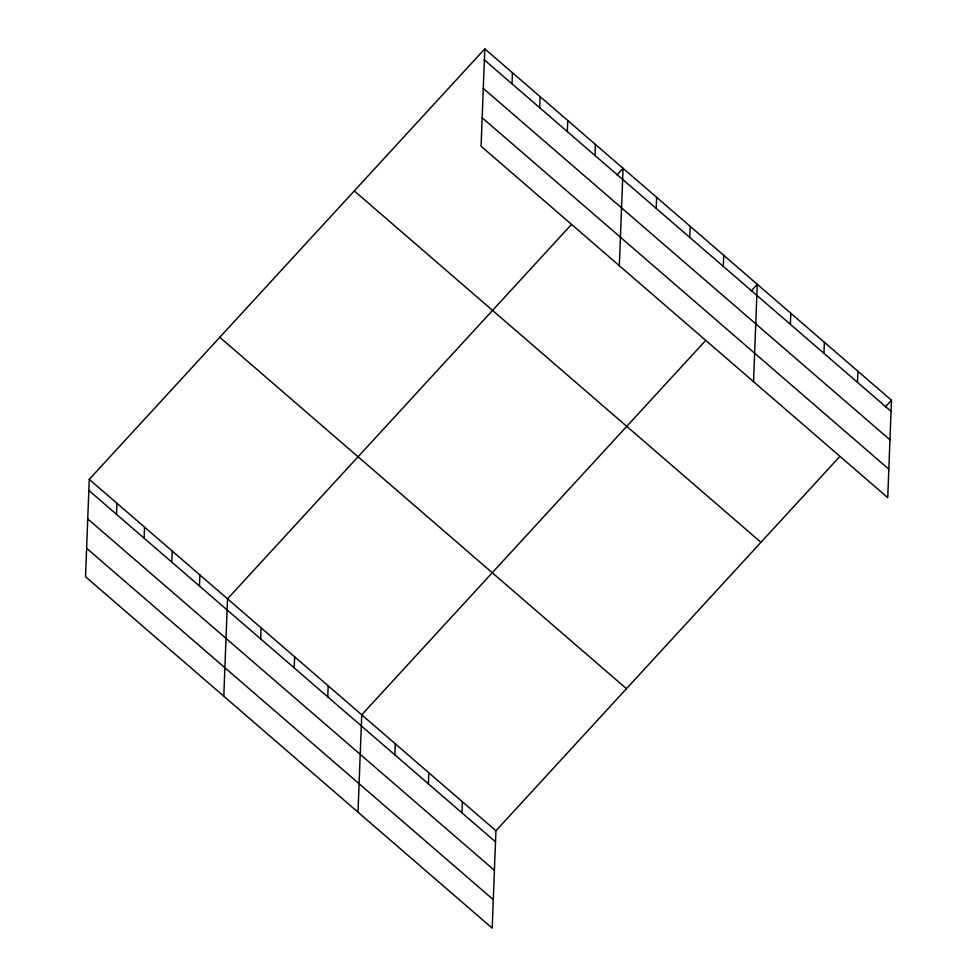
<?xml version="1.0" encoding="UTF-8"?>
<svg xmlns="http://www.w3.org/2000/svg" width="977" height="977" viewBox="0 0 977 977"><rect width="100%" height="100%" fill="white"/><g stroke="black" fill="none" stroke-linecap="round" stroke-linejoin="round"><path stroke-width="1.47" d="M484.8 48.85L481.063 146.232L887.739 497.635L891.476 400.252L484.8 48.85L89.261 479.365L85.524 576.748L492.2 928.15L495.937 830.768L839.267 457.077M116.495 514.342L116.922 503.265M144.144 538.229L144.572 527.153M171.805 562.129L172.233 551.052M199.455 586.029L199.882 574.952M223.794 696.222L227.531 598.84L570.861 225.15M260.664 638.909L261.091 627.832M294.211 667.902L294.639 656.825M327.759 696.894L328.187 685.817M357.997 812.192L361.734 714.81L705.064 341.12M394.867 754.879L395.294 743.802M428.414 783.872L428.842 772.783M461.962 812.852L462.39 801.775M512.033 83.827L512.449 72.75M539.683 107.714L540.11 96.638M567.332 131.614L567.759 120.537M594.993 155.514L595.42 144.437M619.333 265.707L623.07 168.325L617.049 174.883M656.19 208.394L656.617 197.317M689.75 237.387L690.165 226.31M723.298 266.379L723.725 255.302M753.536 381.665L757.273 284.295L751.252 290.853M790.393 324.364L790.82 313.287M823.953 353.356L824.368 342.268M857.501 382.337L857.928 371.26M885.455 406.811L891.476 400.252M484.372 59.927L891.048 411.329M483.285 88.406L889.949 439.809M482.149 117.753L888.826 469.155M354.272 190.918L760.949 542.32M219.788 337.297L626.465 688.7M89.261 479.365L495.937 830.768M88.846 490.442L495.51 841.844M87.747 518.921L494.423 870.324M86.623 548.268L493.3 899.67"/></g></svg>
